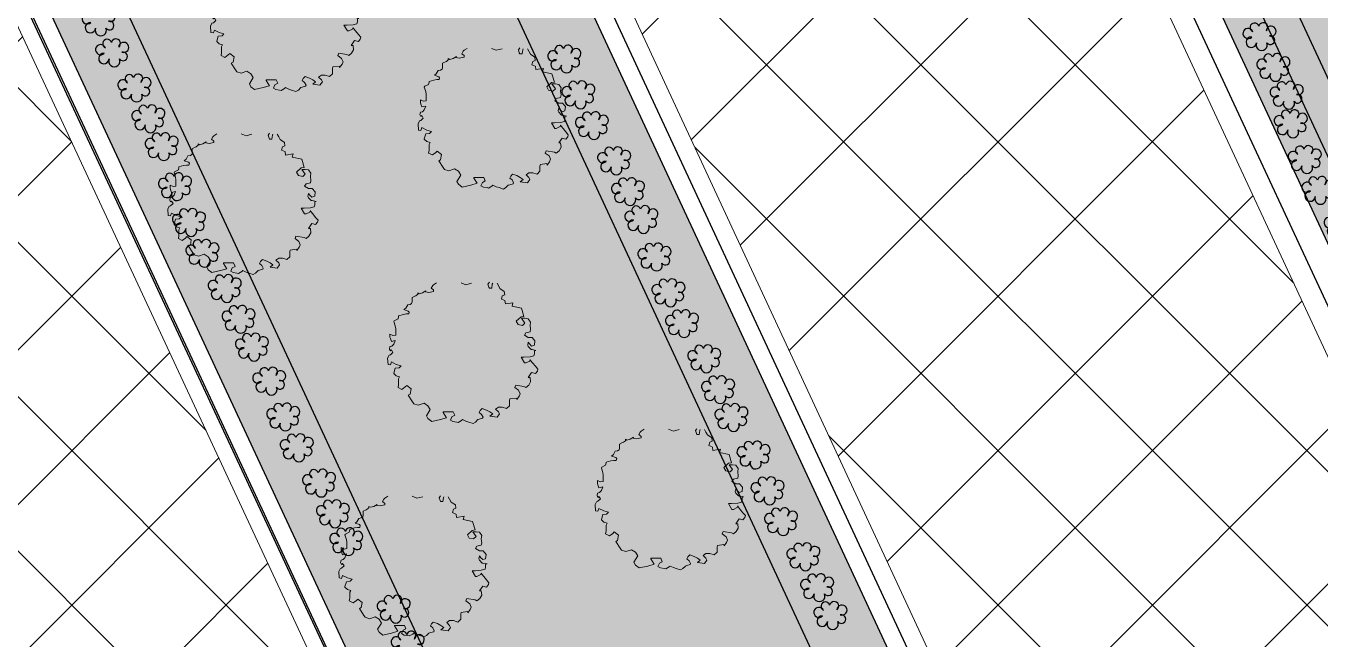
# Model space of a CAD drawing. Header units: millimetres. Extents: x 5637 to 6048, y 3385 to 3927.
# Drawn here: x 5845.62 to 5853.03, y 3664.15 to 3667.66 of the extents above; entities that cross this region are included whole.
import ezdxf

# ---------------------------------------------------------------- set-up
doc = ezdxf.new("R2010")
doc.units = ezdxf.units.MM
for name, color, linetype, lineweight in [('hatch', 253, 'Continuous', 13), ('road', 19, 'Continuous', 30), ('trees new', 7, 'Continuous', 20)]:
    doc.layers.add(name, color=color, linetype=linetype, lineweight=lineweight)
doc.layers.add('plants1', color=7, linetype='Continuous', true_color=0x89ee5d)
pattern_1 = [(45, (2816.3681, -1263.7476), (-0.44194174, 0.44194174), []), (135, (2816.3681, -1263.7476), (-0.44194174, -0.44194174), [])]

# ---------------------------------------------------------------- blocks, each defined once
blk = doc.blocks.new('кк')
at = {"layer": 'trees new', "lineweight": 20}
h = blk.add_hatch(color=20, dxfattribs=at)
h.set_gradient(color1=(244, 26, 106), rotation=225, one_color=1, tint=1, name='SPHERICAL')
h.paths.add_polyline_path([(2711.9807, 4656.4819), (2711.9889, 4656.4709), (2711.9999, 4656.4599), (2712.0164, 4656.4654), (2712.0191, 4656.4901), (2712.0026, 4656.5094), (2711.9807, 4656.5094), (2711.9587, 4656.5231), (2711.9669, 4656.5368), (2711.9916, 4656.5423), (2711.9944, 4656.5561), (2711.9916, 4656.5781), (2711.9944, 4656.5973), (2711.9807, 4656.6166), (2711.9614, 4656.6193), (2711.9422, 4656.6193), (2711.9614, 4656.5918), (2711.9477, 4656.5781), (2711.9229, 4656.5836), (2711.9119, 4656.6028), (2711.9394, 4656.6276), (2711.9559, 4656.6303), (2711.942, 4656.6778), (2711.8879, 4656.6888), (2711.8934, 4656.708), (2711.8497, 4656.7012), (2711.8469, 4656.7206), (2711.8267, 4656.7293), (2711.8322, 4656.7485), (2711.846, 4656.754), (2711.8432, 4656.7732), (2711.8185, 4656.7897), (2711.8102, 4656.8062), (2711.802, 4656.82), (2711.7772, 4656.82), (2711.7745, 4656.8145), (2711.7717, 4656.7925), (2711.758, 4656.7925), (2711.7552, 4656.798), (2711.7497, 4656.8145), (2711.758, 4656.8255), (2711.7442, 4656.842), (2711.7195, 4656.8475), (2711.7113, 4656.842), (2711.7003, 4656.8447), (2711.6865, 4656.8585), (2711.6673, 4656.8557), (2711.6563, 4656.82), (2711.6233, 4656.8117), (2711.5958, 4656.8227), (2711.5903, 4656.831), (2711.5601, 4656.8475), (2711.5463, 4656.8475), (2711.5298, 4656.8447), (2711.5298, 4656.842), (2711.5408, 4656.8255), (2711.5436, 4656.8227), (2711.5188, 4656.8282), (2711.5106, 4656.831), (2711.4968, 4656.8282), (2711.4831, 4656.831), (2711.4776, 4656.8255), (2711.4639, 4656.8227), (2711.4584, 4656.8227), (2711.4556, 4656.8227), (2711.4391, 4656.8117), (2711.4336, 4656.8062), (2711.4254, 4656.7925), (2711.4391, 4656.7815), (2711.4391, 4656.7732), (2711.4116, 4656.7677), (2711.3924, 4656.7705), (2711.3951, 4656.776), (2711.3759, 4656.765), (2711.3567, 4656.7595), (2711.3484, 4656.765), (2711.3484, 4656.7568), (2711.3374, 4656.7485), (2711.3319, 4656.7458), (2711.3154, 4656.7375), (2711.3154, 4656.7238), (2711.3154, 4656.7128), (2711.3127, 4656.7045), (2711.3044, 4656.699), (2711.2907, 4656.6963), (2711.2797, 4656.677), (2711.2687, 4656.6688), (2711.2934, 4656.6605), (2711.2989, 4656.655), (2711.2962, 4656.644), (2711.2824, 4656.644), (2711.2659, 4656.6413), (2711.2385, 4656.6331), (2711.2385, 4656.6303), (2711.2357, 4656.6166), (2711.2137, 4656.6056), (2711.211, 4656.6001), (2711.2192, 4656.5753), (2711.222, 4656.5588), (2711.222, 4656.5258), (2711.222, 4656.5231), (2711.2055, 4656.5203), (2711.189, 4656.5286), (2711.189, 4656.5121), (2711.1917, 4656.5039), (2711.1972, 4656.4874), (2711.2192, 4656.4929), (2711.211, 4656.4709), (2711.2, 4656.4599), (2711.189, 4656.4571), (2711.1862, 4656.4434), (2711.1917, 4656.4324), (2711.1972, 4656.4379), (2711.2055, 4656.4241), (2711.1917, 4656.4104), (2711.1835, 4656.4076), (2711.1752, 4656.3912), (2711.178, 4656.3554), (2711.1917, 4656.3527), (2711.1972, 4656.3692), (2711.2247, 4656.3554), (2711.2522, 4656.3472), (2711.2412, 4656.3362), (2711.2192, 4656.3334), (2711.211, 4656.3059), (2711.211, 4656.3032), (2711.2247, 4656.2894), (2711.244, 4656.2839), (2711.2385, 4656.2729), (2711.2385, 4656.24), (2711.2357, 4656.2235), (2711.2577, 4656.2125), (2711.2769, 4656.2262), (2711.2852, 4656.2345), (2711.3099, 4656.2152), (2711.3044, 4656.185), (2711.2934, 4656.1795), (2711.3182, 4656.141), (2711.3264, 4656.13), (2711.3512, 4656.1218), (2711.3841, 4656.1328), (2711.4061, 4656.119), (2711.4199, 4656.097), (2711.3979, 4656.0613), (2711.4061, 4656.0448), (2711.4281, 4656.0283), (2711.4776, 4656.0393), (2711.5133, 4656.0503), (2711.4939, 4656.0805), (2711.4941, 4656.0833), (2711.5518, 4656.0833), (2711.5601, 4656.064), (2711.5436, 4656.0558), (2711.5353, 4656.0365), (2711.5491, 4656.0283), (2711.5711, 4656.0255), (2711.5793, 4656.0228), (2711.5986, 4656.0338), (2711.6041, 4656.0393), (2711.6233, 4656.031), (2711.6398, 4656.0255), (2711.6645, 4656.0173), (2711.6783, 4656.0255), (2711.692, 4656.0393), (2711.7003, 4656.042), (2711.7195, 4656.0475), (2711.7223, 4656.053), (2711.714, 4656.0695), (2711.7003, 4656.0805), (2711.7058, 4656.0915), (2711.7168, 4656.1025), (2711.7415, 4656.0943), (2711.7607, 4656.0833), (2711.7772, 4656.0723), (2711.7607, 4656.0585), (2711.802, 4656.053), (2711.8157, 4656.0723), (2711.8102, 4656.0833), (2711.7937, 4656.0998), (2711.8102, 4656.1108), (2711.8322, 4656.1108), (2711.857, 4656.1025), (2711.8734, 4656.119), (2711.8734, 4656.1492), (2711.8762, 4656.1575), (2711.9119, 4656.163), (2711.9147, 4656.1547), (2711.9284, 4656.174), (2711.9339, 4656.1877), (2711.9257, 4656.207), (2711.9037, 4656.2235), (2711.9092, 4656.2372), (2711.9559, 4656.229), (2711.9669, 4656.2235), (2711.9834, 4656.2372), (2711.9944, 4656.2565), (2711.9916, 4656.2812), (2711.9807, 4656.2812), (2711.9999, 4656.3087), (2712.0219, 4656.3032), (2712.0329, 4656.3169), (2712.0356, 4656.3279), (2712.0219, 4656.3444), (2712.0054, 4656.3637), (2711.9944, 4656.3774), (2711.9916, 4656.3829), (2711.9889, 4656.3747), (2711.9669, 4656.3637), (2711.9587, 4656.3637), (2711.9394, 4656.3966), (2711.9559, 4656.3966), (2711.9916, 4656.3994), (2712.0136, 4656.4049), (2712.0164, 4656.4159), (2712.0164, 4656.4324), (2712.0246, 4656.4351), (2712.0026, 4656.4406), (2711.9971, 4656.4406), (2711.9807, 4656.4571), (2711.9779, 4656.4654)])
edge = h.paths.add_edge_path()
edge.add_line((2711.244, 4656.2839), (2711.2385, 4656.2729))
edge.add_line((2711.2385, 4656.2729), (2711.2385, 4656.24))
edge.add_line((2711.5298, 4656.8447), (2711.5298, 4656.842))
edge.add_line((2711.5463, 4656.8475), (2711.5298, 4656.8447))
edge.add_line((2711.5601, 4656.8475), (2711.5463, 4656.8475))
edge.add_line((2711.5903, 4656.831), (2711.5601, 4656.8475))
edge.add_line((2711.5958, 4656.8227), (2711.5903, 4656.831))
edge.add_line((2711.6233, 4656.8117), (2711.5958, 4656.8227))
edge.add_line((2711.5106, 4656.831), (2711.4968, 4656.8282))
edge.add_line((2711.5188, 4656.8282), (2711.5106, 4656.831))
edge.add_line((2711.5436, 4656.8227), (2711.5188, 4656.8282))
edge.add_line((2711.5408, 4656.8255), (2711.5436, 4656.8227))
edge.add_line((2711.5298, 4656.842), (2711.5408, 4656.8255))
edge.add_line((2711.4556, 4656.8227), (2711.4391, 4656.8117))
edge.add_line((2711.4391, 4656.8117), (2711.4336, 4656.8062))
edge.add_line((2711.4336, 4656.8062), (2711.4254, 4656.7925))
edge.add_line((2711.4254, 4656.7925), (2711.4391, 4656.7815))
edge.add_line((2711.4391, 4656.7815), (2711.4391, 4656.7732))
edge.add_line((2711.4391, 4656.7732), (2711.4116, 4656.7677))
edge.add_line((2711.4116, 4656.7677), (2711.3924, 4656.7705))
edge.add_line((2711.3924, 4656.7705), (2711.3951, 4656.776))
edge.add_line((2711.3951, 4656.776), (2711.3759, 4656.765))
edge.add_line((2711.3759, 4656.765), (2711.3567, 4656.7595))
edge.add_line((2711.3484, 4656.765), (2711.3484, 4656.7568))
edge.add_line((2711.3484, 4656.7568), (2711.3374, 4656.7485))
edge.add_line((2711.3374, 4656.7485), (2711.3319, 4656.7458))
edge.add_line((2711.3319, 4656.7458), (2711.3154, 4656.7375))
edge.add_line((2711.3154, 4656.7375), (2711.3154, 4656.7238))
edge.add_line((2711.3154, 4656.7238), (2711.3154, 4656.7128))
edge.add_line((2711.3154, 4656.7128), (2711.3127, 4656.7045))
edge.add_line((2711.3127, 4656.7045), (2711.3044, 4656.699))
edge.add_line((2711.3044, 4656.699), (2711.2907, 4656.6963))
edge.add_line((2711.2907, 4656.6963), (2711.2797, 4656.677))
edge.add_line((2711.2797, 4656.677), (2711.2687, 4656.6688))
edge.add_line((2711.4776, 4656.8255), (2711.4639, 4656.8227))
edge.add_line((2711.4639, 4656.8227), (2711.4584, 4656.8227))
edge.add_line((2711.4584, 4656.8227), (2711.4556, 4656.8227))
edge.add_line((2711.3567, 4656.7595), (2711.3484, 4656.765))
edge.add_line((2711.4831, 4656.831), (2711.4776, 4656.8255))
edge.add_line((2711.2934, 4656.6605), (2711.2989, 4656.655))
edge.add_line((2711.2687, 4656.6688), (2711.2934, 4656.6605))
edge.add_line((2711.2824, 4656.644), (2711.2659, 4656.6413))
edge.add_line((2711.2962, 4656.644), (2711.2824, 4656.644))
edge.add_line((2711.2989, 4656.655), (2711.2962, 4656.644))
edge.add_line((2711.1835, 4656.4076), (2711.1752, 4656.3912))
edge.add_line((2711.1752, 4656.3912), (2711.178, 4656.3554))
edge.add_line((2711.1917, 4656.4104), (2711.1835, 4656.4076))
edge.add_line((2711.178, 4656.3554), (2711.1917, 4656.3527))
edge.add_line((2711.1917, 4656.3527), (2711.1972, 4656.3692))
edge.add_line((2711.1972, 4656.3692), (2711.2247, 4656.3554))
edge.add_line((2711.2412, 4656.3362), (2711.2192, 4656.3334))
edge.add_line((2711.2192, 4656.3334), (2711.211, 4656.3059))
edge.add_line((2711.211, 4656.3059), (2711.211, 4656.3032))
edge.add_line((2711.211, 4656.3032), (2711.2247, 4656.2894))
edge.add_line((2711.2055, 4656.4241), (2711.1917, 4656.4104))
edge.add_line((2711.1972, 4656.4379), (2711.2055, 4656.4241))
edge.add_line((2711.1917, 4656.4324), (2711.1972, 4656.4379))
edge.add_line((2711.1862, 4656.4434), (2711.1917, 4656.4324))
edge.add_line((2711.189, 4656.4571), (2711.1862, 4656.4434))
edge.add_line((2711.2, 4656.4599), (2711.189, 4656.4571))
edge.add_line((2711.211, 4656.4709), (2711.2, 4656.4599))
edge.add_line((2711.2192, 4656.4929), (2711.211, 4656.4709))
edge.add_line((2711.1972, 4656.4874), (2711.2192, 4656.4929))
edge.add_line((2711.1917, 4656.5039), (2711.1972, 4656.4874))
edge.add_line((2711.189, 4656.5121), (2711.1917, 4656.5039))
edge.add_line((2711.189, 4656.5286), (2711.189, 4656.5121))
edge.add_line((2711.2055, 4656.5203), (2711.189, 4656.5286))
edge.add_line((2711.222, 4656.5231), (2711.2055, 4656.5203))
edge.add_line((2711.222, 4656.5258), (2711.222, 4656.5231))
edge.add_line((2711.222, 4656.5588), (2711.222, 4656.5258))
edge.add_line((2711.2192, 4656.5753), (2711.222, 4656.5588))
edge.add_line((2711.211, 4656.6001), (2711.2192, 4656.5753))
edge.add_line((2711.2137, 4656.6056), (2711.211, 4656.6001))
edge.add_line((2711.2357, 4656.6166), (2711.2137, 4656.6056))
edge.add_line((2711.2385, 4656.6303), (2711.2357, 4656.6166))
edge.add_line((2711.2247, 4656.3554), (2711.2522, 4656.3472))
edge.add_line((2711.2522, 4656.3472), (2711.2412, 4656.3362))
edge.add_line((2711.2385, 4656.6331), (2711.2385, 4656.6303))
edge.add_line((2711.2659, 4656.6413), (2711.2385, 4656.6331))
edge.add_line((2711.4968, 4656.8282), (2711.4831, 4656.831))
edge.add_line((2711.5711, 4656.0255), (2711.5793, 4656.0228))
edge.add_line((2711.5793, 4656.0228), (2711.5986, 4656.0338))
edge.add_line((2711.5986, 4656.0338), (2711.6041, 4656.0393))
edge.add_line((2711.5491, 4656.0283), (2711.5711, 4656.0255))
edge.add_line((2711.5353, 4656.0365), (2711.5491, 4656.0283))
edge.add_line((2711.5436, 4656.0558), (2711.5353, 4656.0365))
edge.add_line((2711.5601, 4656.064), (2711.5436, 4656.0558))
edge.add_line((2711.5518, 4656.0833), (2711.5601, 4656.064))
edge.add_line((2711.2577, 4656.2125), (2711.2769, 4656.2262))
edge.add_line((2711.2769, 4656.2262), (2711.2852, 4656.2345))
edge.add_line((2711.2852, 4656.2345), (2711.3099, 4656.2152))
edge.add_line((2711.3099, 4656.2152), (2711.3044, 4656.185))
edge.add_line((2711.3044, 4656.185), (2711.2934, 4656.1795))
edge.add_line((2711.2934, 4656.1795), (2711.3182, 4656.141))
edge.add_line((2711.3182, 4656.141), (2711.3264, 4656.13))
edge.add_line((2711.4061, 4656.0448), (2711.4281, 4656.0283))
edge.add_line((2711.3979, 4656.0613), (2711.4061, 4656.0448))
edge.add_line((2711.4199, 4656.097), (2711.3979, 4656.0613))
edge.add_line((2711.4061, 4656.119), (2711.4199, 4656.097))
edge.add_line((2711.3841, 4656.1328), (2711.4061, 4656.119))
edge.add_line((2711.3512, 4656.1218), (2711.3841, 4656.1328))
edge.add_line((2711.3264, 4656.13), (2711.3512, 4656.1218))
edge.add_line((2711.4281, 4656.0283), (2711.4776, 4656.0393))
edge.add_line((2711.2385, 4656.24), (2711.2357, 4656.2235))
edge.add_line((2711.2357, 4656.2235), (2711.2577, 4656.2125))
edge.add_line((2711.5133, 4656.0503), (2711.4939, 4656.0805))
edge.add_line((2711.4939, 4656.0805), (2711.4941, 4656.0833))
edge.add_line((2711.4941, 4656.0833), (2711.5518, 4656.0833))
edge.add_line((2711.4776, 4656.0393), (2711.5133, 4656.0503))
edge.add_line((2711.2247, 4656.2894), (2711.244, 4656.2839))
at = {"layer": 'trees new', "color": 6, "lineweight": 20}
for p, q in [((2711.3567, 4656.7595), (2711.3484, 4656.765)), ((2711.3484, 4656.765), (2711.3484, 4656.7568)), ((2711.3759, 4656.765), (2711.3567, 4656.7595)), ((2711.3951, 4656.776), (2711.3759, 4656.765)), ((2711.3924, 4656.7705), (2711.3951, 4656.776)), ((2711.4116, 4656.7677), (2711.3924, 4656.7705)), ((2711.4391, 4656.7732), (2711.4116, 4656.7677)), ((2711.4336, 4656.8062), (2711.4254, 4656.7925)), ((2711.4254, 4656.7925), (2711.4391, 4656.7815)), ((2711.4391, 4656.8117), (2711.4336, 4656.8062)), ((2711.4556, 4656.8227), (2711.4391, 4656.8117)), ((2711.4391, 4656.7815), (2711.4391, 4656.7732)), ((2711.6233, 4656.8117), (2711.5958, 4656.8227)), ((2711.6563, 4656.82), (2711.6233, 4656.8117)), ((2711.7497, 4656.8145), (2711.758, 4656.8255)), ((2711.7552, 4656.798), (2711.7497, 4656.8145)), ((2711.758, 4656.7925), (2711.7552, 4656.798)), ((2711.7717, 4656.7925), (2711.758, 4656.7925)), ((2711.7745, 4656.8145), (2711.7717, 4656.7925)), ((2711.7772, 4656.82), (2711.7745, 4656.8145)), ((2711.8102, 4656.8062), (2711.802, 4656.82)), ((2711.8185, 4656.7897), (2711.8102, 4656.8062)), ((2711.8432, 4656.7732), (2711.8185, 4656.7897)), ((2711.846, 4656.754), (2711.8432, 4656.7732)), ((2711.2907, 4656.6963), (2711.2797, 4656.677)), ((2711.3044, 4656.699), (2711.2907, 4656.6963)), ((2711.3127, 4656.7045), (2711.3044, 4656.699)), ((2711.3154, 4656.7128), (2711.3127, 4656.7045)), ((2711.3319, 4656.7458), (2711.3154, 4656.7375)), ((2711.3154, 4656.7375), (2711.3154, 4656.7238)), ((2711.3154, 4656.7238), (2711.3154, 4656.7128)), ((2711.3374, 4656.7485), (2711.3319, 4656.7458)), ((2711.3484, 4656.7568), (2711.3374, 4656.7485)), ((2711.8267, 4656.7293), (2711.8322, 4656.7485)), ((2711.846, 4656.721), (2711.8267, 4656.7293)), ((2711.8322, 4656.7485), (2711.846, 4656.754)), ((2711.8497, 4656.7012), (2711.8469, 4656.7205)), ((2711.8934, 4656.708), (2711.8497, 4656.7012)), ((2711.8879, 4656.6888), (2711.8934, 4656.708)), ((2711.942, 4656.6778), (2711.8879, 4656.6888)), ((2711.2357, 4656.6166), (2711.2137, 4656.6056)), ((2711.2385, 4656.6303), (2711.2357, 4656.6166)), ((2711.2659, 4656.6413), (2711.2385, 4656.6331)), ((2711.2385, 4656.6331), (2711.2385, 4656.6303)), ((2711.2824, 4656.644), (2711.2659, 4656.6413)), ((2711.2797, 4656.677), (2711.2687, 4656.6688)), ((2711.2687, 4656.6688), (2711.2934, 4656.6605)), ((2711.2962, 4656.644), (2711.2824, 4656.644)), ((2711.2934, 4656.6605), (2711.2989, 4656.655)), ((2711.2989, 4656.655), (2711.2962, 4656.644)), ((2711.9119, 4656.6028), (2711.9394, 4656.6276)), ((2711.9394, 4656.6276), (2711.9559, 4656.6303)), ((2711.9559, 4656.6303), (2711.942, 4656.6778)), ((2711.9422, 4656.6193), (2711.9614, 4656.5918)), ((2711.9614, 4656.6193), (2711.9422, 4656.6193)), ((2711.9807, 4656.6166), (2711.9614, 4656.6193)), ((2711.9944, 4656.5973), (2711.9807, 4656.6166)), ((2711.2137, 4656.6056), (2711.211, 4656.6001)), ((2711.211, 4656.6001), (2711.2192, 4656.5753)), ((2711.2192, 4656.5753), (2711.222, 4656.5588)), ((2711.222, 4656.5588), (2711.222, 4656.5258)), ((2711.9229, 4656.5836), (2711.9119, 4656.6028)), ((2711.9477, 4656.5781), (2711.9229, 4656.5836)), ((2711.9614, 4656.5918), (2711.9477, 4656.5781)), ((2711.9587, 4656.5231), (2711.9669, 4656.5368)), ((2711.9669, 4656.5368), (2711.9916, 4656.5423)), ((2711.9916, 4656.5781), (2711.9944, 4656.5973)), ((2711.9944, 4656.5561), (2711.9916, 4656.5781)), ((2711.9916, 4656.5423), (2711.9944, 4656.5561)), ((2711.2055, 4656.5203), (2711.189, 4656.5286)), ((2711.189, 4656.5286), (2711.189, 4656.5121)), ((2711.189, 4656.5121), (2711.1917, 4656.5039)), ((2711.1917, 4656.5039), (2711.1972, 4656.4874)), ((2711.1972, 4656.4874), (2711.2192, 4656.4929)), ((2711.211, 4656.4709), (2711.2, 4656.4599)), ((2711.222, 4656.5231), (2711.2055, 4656.5203)), ((2711.2192, 4656.4929), (2711.211, 4656.4709)), ((2711.222, 4656.5258), (2711.222, 4656.5231)), ((2711.9807, 4656.5094), (2711.9587, 4656.5231)), ((2711.9779, 4656.4654), (2711.9807, 4656.4819)), ((2711.9807, 4656.4571), (2711.9779, 4656.4654)), ((2712.0026, 4656.5094), (2711.9807, 4656.5094)), ((2711.9807, 4656.4819), (2711.9889, 4656.4709)), ((2711.9889, 4656.4709), (2711.9999, 4656.4599)), ((2711.9999, 4656.4599), (2712.0164, 4656.4654)), ((2712.0191, 4656.4901), (2712.0026, 4656.5094)), ((2712.0164, 4656.4654), (2712.0191, 4656.4901)), ((2711.1835, 4656.4076), (2711.1752, 4656.3912)), ((2711.1752, 4656.3912), (2711.178, 4656.3554)), ((2711.1917, 4656.4104), (2711.1835, 4656.4076)), ((2711.189, 4656.4571), (2711.1862, 4656.4434)), ((2711.1862, 4656.4434), (2711.1917, 4656.4324)), ((2711.2, 4656.4599), (2711.189, 4656.4571)), ((2711.1917, 4656.4324), (2711.1972, 4656.4379)), ((2711.2055, 4656.4241), (2711.1917, 4656.4104)), ((2711.1972, 4656.4379), (2711.2055, 4656.4241)), ((2711.9587, 4656.3637), (2711.9394, 4656.3966)), ((2711.9394, 4656.3966), (2711.9559, 4656.3966)), ((2711.9559, 4656.3966), (2711.9916, 4656.3994)), ((2711.9971, 4656.4406), (2711.9807, 4656.4571)), ((2711.9916, 4656.3994), (2712.0136, 4656.4049)), ((2712.0026, 4656.4406), (2711.9971, 4656.4406)), ((2712.0246, 4656.4351), (2712.0026, 4656.4406)), ((2712.0136, 4656.4049), (2712.0164, 4656.4159)), ((2712.0164, 4656.4324), (2712.0246, 4656.4351)), ((2712.0164, 4656.4159), (2712.0164, 4656.4324)), ((2711.178, 4656.3554), (2711.1917, 4656.3527)), ((2711.1917, 4656.3527), (2711.1972, 4656.3692)), ((2711.1972, 4656.3692), (2711.2247, 4656.3554)), ((2711.2192, 4656.3334), (2711.211, 4656.3059)), ((2711.2412, 4656.3362), (2711.2192, 4656.3334)), ((2711.2247, 4656.3554), (2711.2522, 4656.3472)), ((2711.2522, 4656.3472), (2711.2412, 4656.3362)), ((2711.9669, 4656.3637), (2711.9587, 4656.3637)), ((2711.9889, 4656.3747), (2711.9669, 4656.3637)), ((2711.9916, 4656.3829), (2711.9889, 4656.3747)), ((2711.9944, 4656.3774), (2711.9916, 4656.3829)), ((2712.0054, 4656.3637), (2711.9944, 4656.3774)), ((2712.0219, 4656.3444), (2712.0054, 4656.3637)), ((2712.0356, 4656.3279), (2712.0219, 4656.3444)), ((2712.0219, 4656.3032), (2712.0329, 4656.3169)), ((2712.0329, 4656.3169), (2712.0356, 4656.3279)), ((2711.211, 4656.3059), (2711.211, 4656.3032)), ((2711.211, 4656.3032), (2711.2247, 4656.2894)), ((2711.2247, 4656.2894), (2711.244, 4656.2839)), ((2711.2385, 4656.24), (2711.2357, 4656.2235)), ((2711.244, 4656.2839), (2711.2385, 4656.2729)), ((2711.2385, 4656.2729), (2711.2385, 4656.24)), ((2711.9807, 4656.2812), (2711.9999, 4656.3087)), ((2711.9916, 4656.2812), (2711.9807, 4656.2812)), ((2711.9834, 4656.2372), (2711.9944, 4656.2565)), ((2711.9944, 4656.2565), (2711.9916, 4656.2812)), ((2711.9999, 4656.3087), (2712.0219, 4656.3032)), ((2711.2357, 4656.2235), (2711.2577, 4656.2125)), ((2711.2577, 4656.2125), (2711.2769, 4656.2262)), ((2711.2769, 4656.2262), (2711.2852, 4656.2345)), ((2711.2852, 4656.2345), (2711.3099, 4656.2152)), ((2711.3044, 4656.185), (2711.2934, 4656.1795)), ((2711.2934, 4656.1795), (2711.3182, 4656.141)), ((2711.3099, 4656.2152), (2711.3044, 4656.185)), ((2711.9037, 4656.2235), (2711.9092, 4656.2372)), ((2711.9257, 4656.207), (2711.9037, 4656.2235)), ((2711.9092, 4656.2372), (2711.9559, 4656.229)), ((2711.9147, 4656.1547), (2711.9284, 4656.174)), ((2711.9339, 4656.1877), (2711.9257, 4656.207)), ((2711.9284, 4656.174), (2711.9339, 4656.1877)), ((2711.9559, 4656.229), (2711.9669, 4656.2235)), ((2711.9669, 4656.2235), (2711.9834, 4656.2372)), ((2711.3182, 4656.141), (2711.3264, 4656.13)), ((2711.3264, 4656.13), (2711.3512, 4656.1218)), ((2711.3512, 4656.1218), (2711.3841, 4656.1328)), ((2711.3841, 4656.1328), (2711.4061, 4656.119)), ((2711.4199, 4656.097), (2711.3979, 4656.0613)), ((2711.4061, 4656.119), (2711.4199, 4656.097)), ((2711.7003, 4656.0805), (2711.7058, 4656.0915)), ((2711.7058, 4656.0915), (2711.7168, 4656.1025)), ((2711.7168, 4656.1025), (2711.7415, 4656.0943)), ((2711.7415, 4656.0943), (2711.7607, 4656.0833)), ((2711.7937, 4656.0998), (2711.8102, 4656.1108)), ((2711.8102, 4656.0833), (2711.7937, 4656.0998)), ((2711.8102, 4656.1108), (2711.8322, 4656.1108)), ((2711.8322, 4656.1108), (2711.857, 4656.1025)), ((2711.857, 4656.1025), (2711.8734, 4656.119)), ((2711.8734, 4656.1492), (2711.8762, 4656.1575)), ((2711.8734, 4656.119), (2711.8734, 4656.1492)), ((2711.8762, 4656.1575), (2711.9119, 4656.163)), ((2711.9119, 4656.163), (2711.9147, 4656.1547)), ((2711.3979, 4656.0613), (2711.4061, 4656.0448)), ((2711.4061, 4656.0448), (2711.4281, 4656.0283)), ((2711.4281, 4656.0283), (2711.4776, 4656.0393)), ((2711.4776, 4656.0393), (2711.5133, 4656.0503)), ((2711.4939, 4656.0805), (2711.4941, 4656.0833)), ((2711.5133, 4656.0503), (2711.4939, 4656.0805)), ((2711.4941, 4656.0833), (2711.5518, 4656.0833)), ((2711.5436, 4656.0558), (2711.5353, 4656.0365)), ((2711.5353, 4656.0365), (2711.5491, 4656.0283)), ((2711.5601, 4656.064), (2711.5436, 4656.0558)), ((2711.5491, 4656.0283), (2711.5711, 4656.0255)), ((2711.5518, 4656.0833), (2711.5601, 4656.064)), ((2711.5711, 4656.0255), (2711.5793, 4656.0228)), ((2711.5793, 4656.0228), (2711.5986, 4656.0338)), ((2711.5986, 4656.0338), (2711.6041, 4656.0393)), ((2711.6041, 4656.0393), (2711.6233, 4656.031)), ((2711.6233, 4656.031), (2711.6398, 4656.0255)), ((2711.6398, 4656.0255), (2711.6645, 4656.0173)), ((2711.6645, 4656.0173), (2711.6783, 4656.0255)), ((2711.6783, 4656.0255), (2711.692, 4656.0393)), ((2711.692, 4656.0393), (2711.7003, 4656.042)), ((2711.714, 4656.0695), (2711.7003, 4656.0805)), ((2711.7003, 4656.042), (2711.7195, 4656.0475)), ((2711.7223, 4656.053), (2711.714, 4656.0695)), ((2711.7195, 4656.0475), (2711.7223, 4656.053)), ((2711.7607, 4656.0833), (2711.7772, 4656.0723)), ((2711.7772, 4656.0723), (2711.7607, 4656.0585)), ((2711.7607, 4656.0585), (2711.802, 4656.053)), ((2711.802, 4656.053), (2711.8157, 4656.0723)), ((2711.8157, 4656.0723), (2711.8102, 4656.0833))]:
    blk.add_line(p, q, dxfattribs=at)
blk = doc.blocks.new('21554')
at = {"layer": 'trees new', "color": 2, "lineweight": 30}
for centre, radius, start, end in [((3064.9775, 4930.4994), 0.0291, 22.94375, 315.79204), ((3065.0143, 4930.5339), 0.0252, 15.41845, 246.57729), ((3065.0644, 4930.535), 0.0264, 307.60937, 167.73215), ((3065.1094, 4930.5127), 0.0289, 249.92351, 177.32584), ((3064.9963, 4930.4492), 0.03, 85.95672, 354.90942), ((3065.0558, 4930.4342), 0.0322, 157.35406, 23.15922), ((3065.1057, 4930.4614), 0.025, 215.64621, 104.40628), ((3065.135, 4930.118), 0.0291, 22.94375, 315.79204), ((3065.1719, 4930.1525), 0.0252, 15.41845, 246.57729), ((3065.222, 4930.1536), 0.0264, 307.60937, 167.73215), ((3065.267, 4930.1313), 0.0289, 249.92351, 177.32584), ((3065.1538, 4930.0678), 0.03, 85.95672, 354.90942), ((3065.2134, 4930.0527), 0.0322, 157.35406, 23.15922), ((3065.2633, 4930.08), 0.025, 215.64621, 104.40628), ((3065.3495, 4929.9521), 0.0264, 307.60937, 167.73215), ((3065.2625, 4929.9165), 0.0291, 22.94375, 315.79204), ((3065.2994, 4929.951), 0.0252, 15.41845, 246.57729), ((3065.3945, 4929.9298), 0.0289, 249.92351, 177.32584), ((3065.2813, 4929.8663), 0.03, 85.95672, 354.90942), ((3065.3409, 4929.8512), 0.0322, 157.35406, 23.15922), ((3065.3908, 4929.8784), 0.025, 215.64621, 104.40628)]:
    blk.add_arc(centre, radius, start, end, dxfattribs=at)
at = {"layer": 'trees new', "color": 11, "lineweight": 30}
for centre, radius, start, end in [((3065.0944, 4930.329), 0.0252, 15.41845, 246.57729), ((3065.1445, 4930.3301), 0.0264, 307.60937, 167.73215), ((3065.0576, 4930.2945), 0.0291, 22.94375, 315.79204), ((3065.0763, 4930.2443), 0.03, 85.95672, 354.90942), ((3065.1895, 4930.3078), 0.0289, 249.92351, 177.32584), ((3065.1858, 4930.2564), 0.025, 215.64621, 104.40628), ((3065.1359, 4930.2292), 0.0322, 157.35406, 23.15922), ((3065.3419, 4929.7402), 0.0291, 22.94375, 315.79204), ((3065.3787, 4929.7747), 0.0252, 15.41845, 246.57729), ((3065.4288, 4929.7758), 0.0264, 307.60937, 167.73215), ((3065.4738, 4929.7535), 0.0289, 249.92351, 177.32584), ((3065.3606, 4929.69), 0.03, 85.95672, 354.90942), ((3065.4202, 4929.6749), 0.0322, 157.35406, 23.15922), ((3065.4701, 4929.7022), 0.025, 215.64621, 104.40628), ((3065.4182, 4929.5809), 0.0291, 22.94375, 315.79204), ((3065.455, 4929.6153), 0.0252, 15.41845, 246.57729), ((3065.5051, 4929.6164), 0.0264, 307.60937, 167.73215), ((3065.5501, 4929.5942), 0.0289, 249.92351, 177.32584), ((3065.4369, 4929.5306), 0.03, 85.95672, 354.90942), ((3065.5464, 4929.5428), 0.025, 215.64621, 104.40628), ((3065.4965, 4929.5156), 0.0322, 157.35406, 23.15922)]:
    blk.add_arc(centre, radius, start, end, dxfattribs=at)

msp = doc.modelspace()

# ---------------------------------------------------------------- hatches: boundary and pattern name
at = {"layer": 'hatch'}
h = msp.add_hatch(dxfattribs=at)
h.set_pattern_fill('ANSI37', color=256, scale=5, style=0)
h.set_pattern_definition(pattern_1)
edge = h.paths.add_edge_path()
edge.add_line((5825.9591, 3727.5305), (5824.6613, 3726.8483))
edge.add_line((5824.6613, 3726.8483), (5824.6331, 3726.8299))
edge.add_line((5824.6331, 3726.8299), (5832.5425, 3710.8937))
edge.add_arc((5842.8261, 3718.2314), 12.6331, 215.50932, 246.40143)
edge.add_line((5837.7687, 3706.6548), (5873.9456, 3691.4759))
edge.add_arc((5876.0951, 3696.599), 5.5557, 247.23835, 292.40853)
edge.add_line((5878.2129, 3691.4628), (5912.2676, 3707.3427))
edge.add_line((5912.2676, 3707.3427), (5953.9314, 3618.8634))
edge.add_arc((5958.3214, 3620.9305), 4.8523, 205.21515, 299.50257)
edge.add_line((5960.711, 3616.7074), (5960.0138, 3617.9268))
edge.add_arc((5958.4302, 3620.8922), 3.3618, 202.83384, 298.10278, ccw=False)
edge.add_line((5955.3319, 3619.5876), (5955.3802, 3619.7195))
edge.add_line((5955.3802, 3619.7195), (5912.987, 3709.3333))
edge.add_line((5912.987, 3709.3333), (5876.8114, 3692.5561))
edge.add_arc((5875.9424, 3694.4298), 2.0654, 262.09168, 294.88046, ccw=False)
edge.add_line((5875.6582, 3692.384), (5854.5737, 3701.2305))
edge.add_line((5854.5737, 3701.2305), (5838.2237, 3708.0916))
edge.add_arc((5842.1489, 3717.4455), 10.1441, 205.35045, 247.23548, ccw=False)
edge.add_arc((5704.3899, 3652.1787), 142.2937, 25.350453, 26.556661)
edge.add_arc((6385.6823, 3992.7001), 619.3585, 205.34932, 206.5566615, ccw=False)
at = {"layer": 'hatch', "true_color": 0xfacfb6}
h = msp.add_hatch(dxfattribs=at)
h.set_pattern_fill('ANSI37', color=254, scale=5, style=0)
h.set_pattern_definition(pattern_1)
h.paths.add_polyline_path([(5857.1854, 3642.706), (5860.0956, 3644.0375), (5869.1711, 3624.547), (5866.3196, 3623.2424)], flags=16)
h.paths.add_polyline_path([(5843.7566, 3685.779), (5869.7701, 3629.8938), (5880.3891, 3607.1072), (5877.8042, 3605.8937), (5870.3531, 3622.0087), (5867.4431, 3620.6773), (5874.9303, 3604.6018), (5872.3948, 3603.409), (5865.2624, 3618.5799), (5863.4441, 3617.7477), (5861.4463, 3622.1122), (5863.266, 3622.9451), (5855.0616, 3640.6347), (5853.3314, 3639.8428), (5851.3336, 3644.2073), (5853.0344, 3644.9857), (5837.5468, 3679.1332), (5838.7328, 3682.3482), (5856.0037, 3645.2445), (5858.9135, 3646.5758), (5841.2965, 3684.5166)])
at = {"layer": 'hatch'}
h = msp.add_hatch(dxfattribs=at)
h.set_pattern_fill('ANSI31', color=256, scale=8, style=0)
h.set_pattern_definition([(45, (2816.3681, -1263.7476), (-0.70710678, 0.70710678), [])])
edge = h.paths.add_edge_path()
edge.add_arc((5796.8019, 3658.9007), 4.8122, 23.97586, 83.97586, ccw=False)
edge.add_line((5801.1989, 3660.8562), (5827.195, 3605.149))
edge.add_arc((5822.4955, 3602.9559), 5.1861, -3.82348, 25.01643, ccw=False)
edge.add_line((5827.67, 3602.61), (5827.229, 3592.865))
edge.add_arc((5831.6373, 3591.7187), 4.5549, 165.42381, 214.42283)
edge.add_line((5827.8801, 3589.1438), (5842.1987, 3558.5311))
edge.add_arc((6057.3742, 3663.9285), 239.602, 206.096573, 206.967843)
edge.add_line((5843.8263, 3555.2713), (5845.5235, 3552.8595))
edge.add_line((5845.5235, 3552.8595), (5849.5724, 3547.7551))
edge.add_line((5849.5724, 3547.7551), (5850.6919, 3546.4841))
edge.add_line((5850.6919, 3546.4841), (5851.201, 3546.0602))
edge.add_line((5851.201, 3546.0602), (5852.5843, 3545.2828))
edge.add_line((5852.5843, 3545.2828), (5866.6042, 3540.0022))
edge.add_line((5866.6042, 3540.0022), (5867.4324, 3539.5689))
edge.add_line((5867.4324, 3539.5689), (5868.9186, 3538.1098))
edge.add_line((5868.9186, 3538.1098), (5866.3675, 3543.9441))
edge.add_line((5866.3675, 3543.9441), (5855.3067, 3547.8735))
edge.add_arc((5857.9518, 3555.3192), 7.9015, 220.23528, 250.44203, ccw=False)
edge.add_line((5851.9198, 3550.2154), (5847.948, 3555.0698))
edge.add_arc((5897.4021, 3591.6081), 61.4879, 213.296728, 216.458127, ccw=False)
edge.add_line((5846.0082, 3557.8527), (5835.7707, 3581.1548))
edge.add_line((5835.7707, 3581.1548), (5831.1457, 3589.7964))
edge.add_arc((5844.0492, 3593.7464), 13.4946, 179.28798, 197.02021, ccw=False)
edge.add_line((5830.5557, 3593.9141), (5830.9896, 3603.0637))
edge.add_arc((5824.4283, 3603.3749), 6.5687, 357.28469, 381.22262)
edge.add_line((5830.5515, 3605.7527), (5806.254, 3657.8409))
edge.add_arc((5810.8824, 3659.9999), 5.1072, 111.65044, 205.00751, ccw=False)
edge.add_line((5808.9982, 3664.7467), (5797.3069, 3663.6863))
at = {"layer": 'plants1'}
h = msp.add_hatch(dxfattribs=at)
h.set_pattern_fill('ANSI38', color=256, scale=3, style=0)
h.set_pattern_definition([(45, (2816.3681, -1263.7476), (-0.265165043, 0.265165043), []), (135, (2816.3681, -1263.7476), (-0.79549513, 0.265165043), [0.9375, -0.5625])])
edge = h.paths.add_edge_path()
edge.add_line((5897.4055, 3740.5419), (5897.6905, 3738.9281))
edge.add_line((5897.6905, 3738.9281), (5879.9754, 3734.0867))
edge.add_line((5879.9754, 3734.0867), (5854.5437, 3722.5372))
edge.add_line((5854.5437, 3722.5372), (5855.921, 3719.5943))
edge.add_line((5855.921, 3719.5943), (5855.3036, 3719.452))
edge.add_line((5855.3036, 3719.452), (5854.4012, 3721.6353))
edge.add_line((5854.4012, 3721.6353), (5848.4646, 3718.9298))
edge.add_line((5848.4646, 3718.9298), (5850.8392, 3713.4239))
edge.add_line((5850.8392, 3713.4239), (5842.6987, 3709.94))
edge.add_line((5842.6987, 3709.94), (5839.8015, 3715.9205))
edge.add_line((5839.8015, 3715.9205), (5834.5773, 3713.5473))
edge.add_arc((5835.2577, 3712.0495), 1.6451, 114.43088, 325.87503)
edge.add_line((5836.6195, 3711.1266), (5856.4717, 3702.488))
edge.add_line((5856.4717, 3702.488), (5867.0627, 3707.3769))
edge.add_arc((5873.0871, 3706.6915), 6.0633, 121.04935, 173.50922, ccw=False)
edge.add_line((5869.9599, 3711.886), (5868.63, 3714.7814))
edge.add_line((5868.63, 3714.7814), (5869.7224, 3716.2053))
edge.add_line((5869.7224, 3716.2053), (5871.9546, 3719.0057))
edge.add_line((5871.9546, 3719.0057), (5876.4399, 3722.7697))
edge.add_line((5876.4399, 3722.7697), (5878.9571, 3724.0987))
edge.add_line((5878.9571, 3724.0987), (5882.8515, 3726.0448))
edge.add_line((5882.8515, 3726.0448), (5887.4109, 3727.2789))
edge.add_line((5887.4109, 3727.2789), (5891.5903, 3727.5637))
edge.add_line((5891.5903, 3727.5637), (5894.3668, 3727.8007))
edge.add_line((5894.3668, 3727.8007), (5896.124, 3727.4685))
edge.add_line((5896.124, 3727.4685), (5897.4063, 3724.7156))
edge.add_line((5897.4063, 3724.7156), (5899.9235, 3725.0478))
edge.add_line((5899.9235, 3725.0478), (5902.5831, 3724.2884))
edge.add_line((5902.5831, 3724.2884), (5904.2929, 3722.6271))
edge.add_line((5904.2929, 3722.6271), (5905.1478, 3721.1557))
edge.add_line((5905.1478, 3721.1557), (5905.4327, 3718.8774))
edge.add_line((5905.4327, 3718.8774), (5905.0338, 3716.9956))
edge.add_line((5905.0338, 3716.9956), (5903.8052, 3714.9312))
edge.add_line((5903.8052, 3714.9312), (5902.1066, 3713.1423))
edge.add_line((5902.1066, 3713.1423), (5904.8249, 3706.6939))
edge.add_line((5904.8249, 3706.6939), (5913.6016, 3710.9508))
edge.add_line((5913.6016, 3710.9508), (5916.9891, 3704.0377))
edge.add_line((5916.9891, 3704.0377), (5916.0392, 3703.4682))
edge.add_line((5916.0392, 3703.4682), (5955.3993, 3619.7722))
edge.add_arc((5958.5141, 3621.237), 3.4421, 205.18638, 296.56803)
edge.add_line((5960.0536, 3618.1584), (5960.7185, 3616.7344))
edge.add_line((5960.7185, 3616.7344), (5970.0541, 3621.1932))
edge.add_line((5970.0541, 3621.1932), (5969.5669, 3622.2232))
edge.add_line((5969.5669, 3622.2232), (5974.5169, 3624.7363))
edge.add_line((5974.5169, 3624.7363), (5976.9017, 3619.6043))
edge.add_line((5976.9017, 3619.6043), (5973.2146, 3617.8674))
edge.add_line((5973.2146, 3617.8674), (5974.5955, 3615.2006))
edge.add_line((5974.5955, 3615.2006), (5975.9448, 3615.8298))
edge.add_line((5975.9448, 3615.8298), (5983.4739, 3599.6899))
edge.add_line((5983.4739, 3599.6899), (5982.1708, 3599.0864))
edge.add_line((5982.1708, 3599.0864), (5986.4741, 3589.776))
edge.add_line((5986.4741, 3589.776), (5989.0564, 3590.7586))
edge.add_line((5989.0564, 3590.7586), (5986.2948, 3595.6711))
edge.add_line((5986.2948, 3595.6711), (5986.8254, 3610.7657))
edge.add_line((5986.8254, 3610.7657), (5987.3003, 3617.6955))
edge.add_line((5987.3003, 3617.6955), (5954.7399, 3636.972))
edge.add_line((5954.7399, 3636.972), (5927.5568, 3685.8809))
edge.add_line((5927.5568, 3685.8809), (5923.1399, 3693.6176))
edge.add_line((5923.1399, 3693.6176), (5917.569, 3703.5783))
edge.add_line((5917.569, 3703.5783), (5922.9357, 3711.0777))
edge.add_line((5922.9357, 3711.0777), (5922.7886, 3717.7434))
edge.add_line((5922.7886, 3717.7434), (5908.7781, 3729.7519))
edge.add_line((5908.7781, 3729.7519), (5898.4591, 3739.0125))
edge.add_line((5898.4591, 3739.0125), (5897.6522, 3740.2962))
edge.add_line((5897.6522, 3740.2962), (5897.0593, 3741.366))
edge.add_line((5897.0593, 3741.366), (5897.4055, 3740.5419))
at = {"layer": 'trees new'}
h = msp.add_hatch(color=256, dxfattribs=at)
h.set_gradient(color1=(143, 206, 95), color2=(187, 225, 157), one_color=1, tint=0.75, name='SPHERICAL')
edge = h.paths.add_edge_path()
edge.add_line((5856.2985, 3693.3108), (5843.4303, 3698.6941))
edge.add_arc((5842.6598, 3696.8537), 1.9951, 67.28368, 218.63635)
edge.add_line((5841.1014, 3695.608), (5846.6448, 3683.7032))
edge.add_line((5846.6448, 3683.7032), (5845.3469, 3683.0095))
edge.add_line((5845.3469, 3683.0095), (5870.4379, 3629.0962))
edge.add_line((5870.4379, 3629.0962), (5874.718, 3631.0532))
edge.add_line((5874.718, 3631.0532), (5869.9418, 3641.5324))
edge.add_line((5869.9418, 3641.5324), (5853.3454, 3685.4442))
edge.add_line((5853.3454, 3685.4442), (5856.2985, 3693.3108))
at = {"layer": 'trees new', "lineweight": 15}
h = msp.add_hatch(dxfattribs=at)
h.set_pattern_fill('CROSS', color=84, scale=0.5, style=0)
h.set_pattern_definition([(0, (2820.32158, -1253.45469), (0.125, 0.125), [0.0625, -0.1875]), (90, (2820.35283, -1253.48594), (-0.125, 0.125), [0.0625, -0.1875])])
h.paths.add_polyline_path([(5845.9395, 3683.0518), (5870.9536, 3629.5906), (5870.5537, 3629.3534), (5845.6337, 3682.8958)])
at = {"layer": 'trees new'}
h = msp.add_hatch(color=256, dxfattribs=at)
h.set_gradient(color1=(143, 206, 95), color2=(187, 225, 157), one_color=1, tint=0.75, name='SPHERICAL')
h.paths.add_polyline_path([(5839.9361, 3680.2401), (5842.435, 3681.5544), (5858.6474, 3646.674), (5856.1011, 3645.509)])

# ---------------------------------------------------------------- linework, layer by layer
at = {"layer": 'hatch', "color": 254}
msp.add_lwpolyline([(5843.7566, 3685.779), (5869.7701, 3629.8938), (5880.3891, 3607.1072), (5877.8042, 3605.8937), (5870.3531, 3622.0087), (5867.4431, 3620.6773), (5874.9303, 3604.6018), (5872.3948, 3603.409), (5865.2624, 3618.5799), (5863.4441, 3617.7477), (5861.4463, 3622.1122), (5863.266, 3622.9451), (5855.0616, 3640.6347), (5853.3314, 3639.8428), (5851.3336, 3644.2073), (5853.0344, 3644.9857), (5837.5468, 3679.1332), (5838.7328, 3682.3482), (5856.0037, 3645.2445), (5858.9135, 3646.5758), (5841.2965, 3684.5166), (5843.7566, 3685.779)], dxfattribs=at)
at = {"layer": 'plants1'}
for points in [[(5856.2985, 3693.3108), (5843.4303, 3698.6941, 0.776747), (5841.1014, 3695.608), (5846.6448, 3683.7032), (5845.3469, 3683.0095), (5870.4379, 3629.0962), (5874.718, 3631.0532), (5869.9418, 3641.5324), (5853.3454, 3685.4442)], [(5855.7886, 3693.0905), (5843.2759, 3698.3251, 0.788193), (5841.4426, 3695.8228), (5847.1672, 3683.5288), (5845.8692, 3682.8351), (5870.6329, 3629.6252), (5874.1883, 3631.2509), (5869.5723, 3641.3786), (5852.918, 3685.4437)]]:
    msp.add_lwpolyline(points, format="xyb", close=True, dxfattribs=at)
for points in [[(5845.9395, 3683.0518), (5870.9536, 3629.5906), (5870.5537, 3629.3534), (5845.6337, 3682.8958), (5845.9395, 3683.0518)], [(5858.7805, 3646.6249), (5858.7805, 3646.6249), (5856.0524, 3645.3767), (5839.8171, 3680.2151)]]:
    msp.add_lwpolyline(points, dxfattribs=at)
for points in [[(5839.9361, 3680.2401), (5839.9361, 3680.2401), (5842.435, 3681.5544), (5858.6474, 3646.674), (5856.1011, 3645.509)], [(5840.4595, 3680.0634), (5842.2494, 3681.0048), (5858.1151, 3646.8703), (5856.2961, 3646.0381)]]:
    msp.add_lwpolyline(points, close=True, dxfattribs=at)
at = {"layer": 'road', "lineweight": 30, "ltscale": 0.5}
for p, q in [((5842.5021, 3681.6591), (5858.7805, 3646.6249)), ((5839.8289, 3680.2303), (5856.0524, 3645.3767))]:
    msp.add_line(p, q, dxfattribs=at)
msp.add_lwpolyline([(5846.4489, 3683.7685), (5845.151, 3683.0748), (5870.3648, 3628.8978), (5874.9425, 3630.9843)], dxfattribs=at)

# ---------------------------------------------------------------- block references
at = {"layer": 'plants1'}
for name, p in [('21554', (2787.3515, -1262.2999)), ('кк', (3135.4982, -988.7327)), ('21554', (2780.9095, -1262.5943)), ('кк', (3136.6865, -989.2915)), ('21554', (2783.6563, -1263.0111)), ('21554', (2787.8156, -1263.3819)), ('кк', (3135.2536, -989.7804)), ('21554', (2781.4265, -1263.7422)), ('21554', (2784.172, -1264.1447)), ('кк', (3136.512, -990.6331)), ('21554', (2781.9665, -1264.8557)), ('кк', (3137.7003, -991.4712)), ('21554', (2784.7392, -1265.2783)), ('кк', (3136.2324, -991.8553)), ('21554', (2782.6788, -1266.1607))]:
    msp.add_blockref(name, p, dxfattribs=at)

doc.saveas('drawing.dxf')
